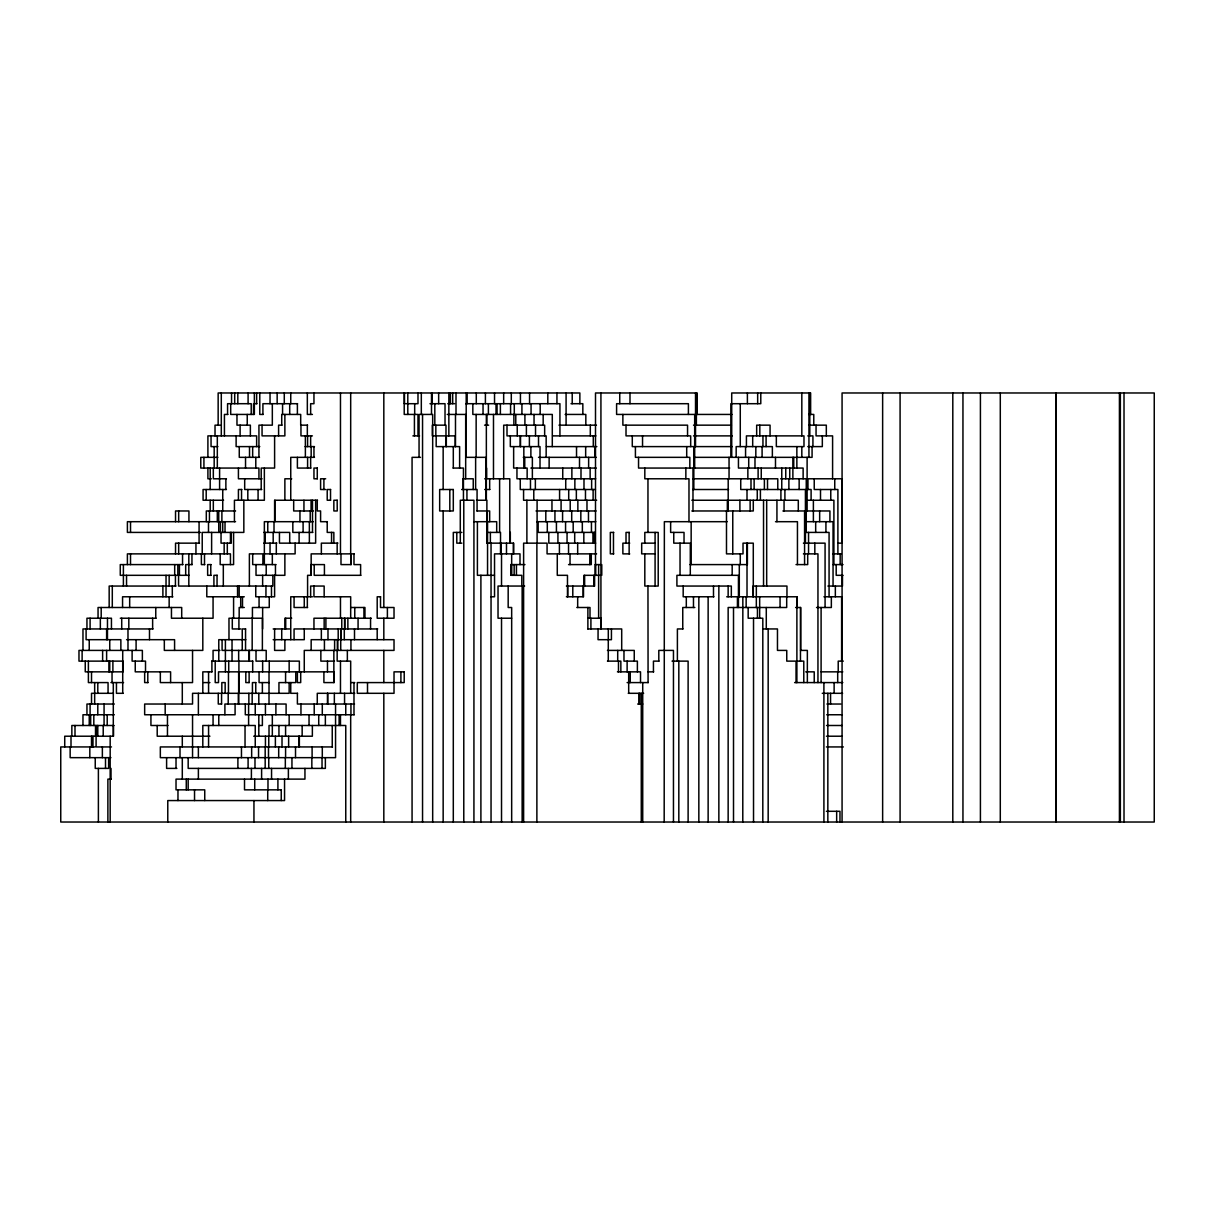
<?xml version="1.0" encoding="UTF-8"?>
<svg xmlns="http://www.w3.org/2000/svg" width="1215" height="1215" viewBox="0 0 1215 1215"><rect width="100%" height="100%" fill="white"/><g stroke="black" fill="none" stroke-linecap="round" stroke-linejoin="round"><path stroke-width="1.5" d="M256.927 403.699L253.51 403.699L253.51 414.437M297.553 403.699L262.911 403.699L262.911 414.437M404.398 403.699L417.99 403.699L417.99 392.977M429.989 403.699L445.024 403.699L445.024 425.159M447.758 403.699L454.562 403.699M465.664 403.699L559.933 403.699L559.933 435.881M571.004 403.699L582.836 403.699L582.836 414.437M227.858 414.437L224.426 414.437L224.426 435.881M263.199 414.437L259.782 414.437L259.782 392.977M312.422 414.437L307.334 414.437L307.334 392.977M447.242 414.437L465.679 414.437L465.679 478.786M565.142 414.437L585.827 414.437L585.827 425.159M696.073 414.437L731.977 414.437M808.643 414.437L813.777 414.437L813.777 425.159M220.158 425.159L215.025 425.159L215.025 435.881M282.017 425.159L278.599 425.159L278.599 435.881M307.592 425.159L300.697 425.159L300.697 414.437L281.728 414.437L281.728 425.159M484.572 425.159L488.643 425.159M558.991 425.159L596.444 425.159M693.522 425.159L731.415 425.159M808.643 425.159L826.322 425.159L826.322 435.881M312.422 435.881L300.956 435.881L300.956 425.159M412.887 435.881L419.524 435.881M432.677 435.881L455.23 435.881L455.23 446.604M552.582 435.881L595.897 435.881M693.522 435.881L732.265 435.881M807.793 435.881L812.926 435.881L812.926 446.604M217.88 446.604L211.046 446.604L211.046 435.881M259.782 446.604L236.12 446.604L236.12 435.881M305.071 446.604L314.472 446.604M546.431 446.604L596.838 446.604M694.099 446.604L732.265 446.604M807.793 446.604L822.327 446.604L822.327 435.881M217.88 457.341L200.779 457.341L200.779 468.064L258.932 468.064L258.932 478.786M259.494 457.341L239.264 457.341L239.264 446.604M314.472 457.341L290.75 457.341L290.75 500.246M420.512 457.341L412.067 457.341L412.067 822.023M465.679 457.341L485.833 457.341L485.833 500.246M523.24 457.341L532.367 457.341L532.367 478.786M538.518 457.341L596.276 457.341M694.099 457.341L812.076 457.341L812.076 446.604M310.903 468.064L297.386 468.064L297.386 457.341M317.358 468.064L313.956 468.064L313.956 478.786L317.358 478.786M453.074 468.064L463.447 468.064L463.447 500.246M530.879 468.064L596.276 468.064M693.249 468.064L729.714 468.064M211.319 478.786L207.902 478.786L207.902 468.064M226.43 478.786L213.324 478.786L213.324 468.064M262.06 478.786L238.413 478.786L238.413 468.064M291.706 478.786L284.872 478.786L284.872 500.246M325.681 478.786L320.593 478.786L320.593 489.508L325.681 489.508M462.885 478.786L473.243 478.786L473.243 489.508M484.724 478.786L509.799 478.786L509.799 543.151M595.715 478.786L516.952 478.786L516.952 468.064M692.687 478.786L777.782 478.786L777.782 489.508M780.622 478.786L806.259 478.786L806.259 532.413M226.43 489.508L203.072 489.508L203.072 500.246L223.575 500.246M241.831 489.508L238.413 489.508L238.413 500.246M261.787 489.508L244.686 489.508L244.686 478.786M330.617 489.508L327.215 489.508L327.215 500.246L330.617 500.246M461.639 489.508L477.07 489.508L477.07 510.968M484.724 489.508L489.827 489.508M595.441 489.508L520.263 489.508L520.263 478.786M692.687 489.508L728.575 489.508M805.97 489.508L811.104 489.508L811.104 500.246M317.525 500.246L274.605 500.246L274.605 521.691M476.523 500.246L486.881 500.246L486.881 543.151M596.656 500.246L523.574 500.246L523.574 489.508M691.836 500.246L798.301 500.246L798.301 510.968M805.97 500.246L833.9 500.246L833.9 564.595M235.558 510.968L206.307 510.968L206.307 521.691M313.349 510.968L293.681 510.968L293.681 500.246M476.963 510.968L489.66 510.968L489.66 521.691M536.028 510.968L596.109 510.968M691.836 510.968L753.285 510.968L753.285 500.246M782.916 510.968L804.573 510.968L804.573 564.595M806.547 510.968L829.921 510.968L829.921 521.691M235.558 521.691L127.393 521.691L127.393 532.413L200.612 532.413M313.349 521.691L264.354 521.691L264.354 564.595M327.382 521.691L320.593 521.691L320.593 510.968L317.267 510.968L317.267 500.246M473.926 521.691L496.692 521.691L496.692 532.413M536.681 521.691L595.821 521.691M727.162 521.691L664.362 521.691L664.18 822.023M775.504 521.691L797.45 521.691L797.45 564.595M806.259 521.691L833.05 521.691L833.05 586.055M263.761 532.413L289.702 532.413L289.702 543.151M312.787 532.413L292.83 532.413L292.83 521.691M461.867 532.413L453.301 532.413L453.301 822.023M486.881 532.413L500.519 532.413L500.519 553.873M595.274 532.413L538.169 532.413L538.169 521.691M613.742 532.413L610.325 532.413L610.325 553.873L613.742 553.873M629.431 532.413L626.014 532.413L626.014 543.151M805.424 532.413L829.07 532.413L829.07 596.778M199.473 543.151L175.537 543.151L175.537 553.873M263.761 543.151L276.868 543.151M337.937 543.151L321.352 543.151L321.352 553.873M461.867 543.151L456.794 543.151L456.794 532.413M595.654 543.151L548.8 543.151L548.8 532.413M629.704 543.151L622.87 543.151L622.87 553.873L629.704 553.873M655.356 543.151L641.687 543.151L641.687 553.873L655.356 553.873M803.419 543.151L825.076 543.151L825.076 607.5M837.894 543.151L841.874 543.151L841.874 478.786L807.96 478.786L807.96 489.508M263.761 553.873L295.123 553.873L295.123 543.151M354.248 553.873L311.161 553.873L311.161 575.318M557.928 553.873L596.595 553.873M803.419 553.873L817.953 553.873L817.953 682.587M832.761 553.873L841.023 553.873M182.964 564.595L120.27 564.595L120.27 575.318L189.115 575.318M192.243 564.595L185.682 564.595L185.682 575.318M204.788 564.595L201.371 564.595L201.371 553.873M211.061 564.595L207.644 564.595L207.644 575.318L211.061 575.318M276.018 564.595L252.69 564.595L252.69 553.873M510.665 564.595L524.941 564.595M568.544 564.595L591.28 564.595L591.28 553.873M600.332 564.595L594.986 564.595L594.986 575.318M689.999 564.595L747.392 564.595L747.392 543.151M796.022 564.595L807.702 564.595L807.702 553.873M833.05 564.595L843.028 564.595M217.333 575.318L213.916 575.318L213.916 586.055M360.87 575.318L314.214 575.318L314.214 564.595M494.429 575.318L477.404 575.318L477.404 521.691M511.439 575.318L521.797 575.318L521.797 586.055M600.332 575.318L583.883 575.318L583.883 586.055M843.028 575.318L836.193 575.318L836.193 564.595M175.993 586.055L109.168 586.055L109.168 607.5M524.622 586.055L498.029 586.055L498.029 618.222L511.667 618.222M566.387 586.055L594.606 586.055L594.606 575.318M827.916 586.055L842.466 586.055L842.466 575.318M172.864 596.778L122.563 596.778L122.563 607.5M244.276 596.778L206.793 596.778L206.793 586.055M312.422 596.778L290.75 596.778L290.75 639.682M380.584 596.778L377.197 596.778L377.197 618.222L394.024 618.222L394.024 607.5L380.508 607.5L380.508 596.778M490.936 596.778L494.535 596.778L494.535 553.873L520.005 553.873L520.005 564.595M566.387 596.778L583.504 596.778L583.504 586.055M713.949 596.778L683.179 596.778L683.179 586.055M726.707 596.778L737.429 596.778L737.429 607.5M737.87 596.778L797.146 596.778L797.146 607.5M823.937 596.778L841.615 596.778L841.615 661.127M244.276 607.5L239.173 607.5L239.173 618.222M307.592 607.5L294.076 607.5L294.076 596.778M350.679 607.5L364.956 607.5L364.956 618.222M576.852 607.5L590.004 607.5L590.004 618.222M694.859 607.5L682.754 607.5L682.754 628.945M795.628 607.5L800.715 607.5L800.715 650.405M816.541 607.5L831.349 607.5L831.349 596.778M120.285 618.222L156.052 618.222M291.706 618.222L284.872 618.222L284.872 628.945M371.334 618.222L313.956 618.222L313.956 628.945M587.665 618.222L601.182 618.222L601.182 628.945M153.044 628.945L82.969 628.945L82.969 650.405M240.798 628.945L232.293 628.945L232.293 618.222M245.643 628.945L242.241 628.945L242.241 650.405M273.178 628.945L289.702 628.945M377.713 628.945L294.076 628.945L294.076 639.682M587.787 628.945L621.7 628.945L621.7 650.405M682.967 628.945L677.393 628.945L677.393 661.127M762.807 628.945L777.463 628.945L777.463 650.405L786.758 650.405L786.758 661.127L796.038 661.127L796.038 682.587M126.557 639.682L174.58 639.682L174.58 650.405M245.81 639.682L218.776 639.682L218.776 661.127M273.178 639.682L304.266 639.682L304.266 628.945M219.9 650.405L213.065 650.405L213.065 661.127M607.454 650.405L634.245 650.405L634.245 661.127M800.548 650.405L807.352 650.405L807.352 682.587M211.623 661.127L248.862 661.127L248.862 650.405M252.781 661.127L249.379 661.127L249.379 650.405M334.444 661.127L320.851 661.127L320.851 650.405M607.454 661.127L620.85 661.127L620.85 671.849M659.016 661.127L653.442 661.127L653.442 671.849M672.032 661.127L688.115 661.127L688.115 822.023M796.979 661.127L803.783 661.127L803.783 682.587M843.316 661.127L838.213 661.127L838.213 671.849M211.972 671.849L202.814 671.849L202.814 693.309M334.277 671.849L239.173 671.849L239.173 693.309M617.433 671.849L640.518 671.849L640.518 682.587M648.081 671.849L653.655 671.849M805.742 671.849L814.232 671.849L814.232 682.587M821.127 671.849L842.8 671.849M110.899 682.587L123.55 682.587M148.078 682.587L144.661 682.587L144.661 671.849M203.649 682.587L209.922 682.587M249.212 682.587L245.81 682.587L245.81 671.849M255.833 682.587L252.431 682.587L252.431 693.309M269.259 682.587L259.068 682.587L259.068 671.849M350.679 682.587L354.765 682.587M627.122 682.587L648.294 682.587M794.61 682.587L842.8 682.587M113.466 693.309L91.52 693.309L91.52 704.032M123.277 693.309L116.443 693.309L116.443 682.587M297.553 693.309L290.75 693.309L290.75 682.587M354.765 693.309L317.267 693.309L317.267 704.032M628.261 693.309L643.646 693.309M822.266 693.309L842.618 693.309M114.316 704.032L86.948 704.032L86.948 714.754M221.662 704.032L218.26 704.032L218.26 693.309M354.507 704.032L297.386 704.032L297.386 693.309M637.662 704.032L642.796 704.032M826.899 704.032L840.75 704.032M114.316 714.754L82.969 714.754L82.969 725.492M354.248 714.754L245.293 714.754L245.293 704.032M826.716 714.754L842.025 714.754M114.043 725.492L71.852 725.492L71.852 736.214M168.035 725.492L150.933 725.492L150.933 714.754M258.977 725.492L262.379 725.492L262.379 714.754M826.549 725.492L842.025 725.492M209.922 736.214L157.206 736.214L157.206 725.492M253.707 736.214L312.361 736.214L312.361 725.492M826.458 736.214L841.858 736.214M94.952 746.936L60.75 746.936L60.75 822.023L1154.25 822.023L1154.25 392.977L842.071 392.977L842.071 822.023M111.476 746.936L96.091 746.936L96.091 736.214M332.5 746.936L160.334 746.936L160.334 757.659L335.553 757.659L335.553 704.032M826.382 746.936L843.377 746.936M110.914 757.659L70.151 757.659L70.151 746.936M176.874 768.396L166.607 768.396L166.607 757.659M111.294 779.119L107.877 779.119L107.877 822.023M281.318 789.841L244.519 789.841L244.519 779.119M826.382 811.301L839.975 811.301L839.975 822.023M1124.012 392.977L1124.012 822.023M1120.351 392.977L1120.351 822.023M1119.425 392.977L1119.425 822.023M1056.245 392.977L1056.245 822.023M1056.169 392.977L1056.169 822.023M1000.294 392.977L1000.294 822.023M980.414 392.977L980.414 822.023M962.948 392.977L962.948 822.023M952.803 392.977L952.803 822.023M900.087 392.977L900.087 822.023M882.637 392.977L882.637 822.023M840.173 553.873L840.173 564.595M837.894 553.873L837.894 489.508L814.232 489.508L814.232 478.786M837.697 671.849L837.697 682.587M836.664 811.301L836.664 822.023M835.343 586.055L835.343 596.778M834.751 478.786L834.751 489.508M834.128 682.587L834.128 693.309M832.594 478.786L832.594 435.881L816.055 435.881L816.055 425.159M830.771 489.508L830.771 500.246M830.559 693.309L830.559 704.032M827.84 693.309L827.84 822.023M825.927 521.691L825.927 532.413M823.907 682.587L823.907 822.023M821.097 607.5L821.097 682.587M820.505 489.508L820.505 500.246M819.654 510.968L819.654 521.691M815.675 521.691L815.675 532.413M814.825 543.151L814.825 553.873M813.382 500.246L813.382 521.691M810.633 414.437L810.633 392.977L731.719 392.977L731.719 457.341M809.798 392.977L809.798 435.881M808.947 392.977L808.947 457.341M808.552 532.413L808.552 553.873M807.109 457.341L807.109 510.968M805.424 543.151L805.424 489.508L740.74 489.508L740.74 478.786M803.13 478.786L803.13 468.064L738.447 468.064L738.447 457.341M801.824 392.977L801.824 435.881M801.824 446.604L801.824 457.341M800.457 607.5L800.457 661.127M799.151 478.786L799.151 489.508M796.858 446.604L796.858 468.064M796.888 596.778L796.888 682.587M793.729 457.341L793.729 468.064M792.879 457.341L792.879 478.786M789.735 468.064L789.735 478.786M788.884 478.786L788.884 489.508M786.956 596.778L786.956 586.055L753.027 586.055L753.027 596.778M786.697 596.778L786.697 607.5L728.149 607.5L728.149 822.023M785.756 468.064L785.756 478.786M784.905 489.508L784.905 500.246M784.055 500.246L784.055 510.968M781.761 468.064L781.761 489.508M780.911 489.508L780.911 500.246M780.06 596.778L780.06 607.5M776.932 500.246L776.932 521.691M776.339 435.881L776.339 446.604L803.981 446.604L803.981 435.881L746.42 435.881L746.42 446.604M775.489 457.341L775.489 468.064M772.36 457.341L772.36 446.604L736.169 446.604L736.169 457.341M770.067 435.881L770.067 425.159L756.672 425.159L756.672 435.881M768.169 628.945L768.169 822.023M767.516 478.786L767.516 489.508M766.68 500.246L766.68 586.055M766.285 607.5L766.285 628.945M766.088 435.881L766.088 446.604M764.387 478.786L764.387 489.508M763.536 500.246L763.536 586.055M762.944 435.881L762.944 446.604M762.807 822.023L762.807 618.222L748.167 618.222L748.167 607.5M762.094 446.604L762.094 457.341M761.258 468.064L761.258 478.786M760.787 392.977L760.787 403.699L730.868 403.699L730.868 457.341M760.408 489.508L760.408 500.246M759.815 425.159L759.815 435.881M759.664 596.778L759.664 618.222M758.114 468.064L758.114 478.786M757.659 392.977L757.659 403.699M757.264 489.508L757.264 500.246M757.446 607.5L757.446 618.222M756.337 586.055L756.337 607.5M755.821 446.604L755.821 457.341M754.986 457.341L754.986 468.064M754.135 478.786L754.135 489.508M753.528 618.222L753.528 822.023M753.285 596.778L753.285 543.151L743.018 543.151L743.018 553.873L726.494 553.873L726.494 510.968M752.693 435.881L752.693 446.604M750.992 478.786L750.992 489.508M750.141 500.246L750.141 510.968M748.713 457.341L748.713 468.064M747.863 468.064L747.863 478.786M747.392 392.977L747.392 403.699M747.012 489.508L747.012 500.246M747.012 543.151L747.012 596.778M746.147 596.778L746.147 607.5M745.57 446.604L745.57 457.341M742.836 596.778L742.79 822.023M740.269 403.699L740.269 446.604M740.269 553.873L740.269 564.595M739.889 500.246L739.889 510.968M739.297 564.595L739.297 596.778M738.447 607.5L738.447 575.318L676.907 575.318L676.907 586.055L731.324 586.055L731.324 596.778M733.511 607.5L733.511 822.023M732.767 510.968L732.767 553.873M732.174 564.595L732.174 575.318M729.046 457.341L729.046 478.786M728.195 478.786L728.195 510.968M728.149 586.055L728.149 596.778M727.345 500.246L727.345 510.968M718.855 586.055L718.855 822.023M713.494 586.055L713.494 596.778M708.132 596.778L708.132 822.023M698.838 596.778L698.838 822.023M697.228 414.437L697.228 392.977L595.502 392.977L595.502 564.595M696.377 392.977L696.377 425.159M695.527 392.977L695.527 446.604M694.676 468.064L694.676 414.437L616.597 414.437L616.597 403.699L688.404 403.699L688.404 414.437M693.826 489.508L693.826 446.604L632.286 446.604L632.286 435.881M693.476 596.778L693.476 607.5M692.975 510.968L692.975 468.064L638.543 468.064L638.543 457.341M691.153 521.691L691.153 564.595M690.682 446.604L690.682 435.881L626.014 435.881L626.014 425.159M690.302 575.318L690.302 543.151L673.763 543.151L673.763 532.413M689.831 468.064L689.831 457.341L635.415 457.341L635.415 446.604M688.981 521.691L688.981 478.786L644.816 478.786L644.816 468.064M687.553 435.881L687.553 425.159L622.87 425.159L622.87 414.437M686.703 446.604L686.703 457.341M686.308 596.778L686.308 607.5M685.852 468.064L685.852 478.786M684.03 543.151L684.03 532.413L670.634 532.413L670.634 521.691M680.035 543.151L680.035 575.318M678.821 661.127L678.821 822.023M673.459 822.023L673.459 650.405L658.803 650.405L658.803 661.127M655.082 532.413L655.082 586.055M647.96 478.786L647.96 532.413M647.96 586.055L648.081 682.587M644.816 543.151L644.816 532.413L658.211 532.413L658.211 586.055L644.816 586.055L644.816 553.873M642.72 682.587L642.72 822.023M642.538 435.881L642.538 446.604M641.277 693.309L641.277 822.023M639.667 693.309L639.667 704.032M638.877 693.309L638.877 704.032M637.374 671.849L637.374 661.127L623.978 661.127L623.978 650.405M630.251 671.849L630.251 682.587M629.993 392.977L629.993 403.699M629.142 532.413L629.142 553.873M628.687 671.849L628.687 693.309M627.122 661.127L627.122 671.849M619.741 392.977L619.741 403.699M618.481 661.127L618.481 671.849M617.706 650.405L617.706 661.127M613.469 532.413L613.469 553.873M611.434 628.945L611.434 639.682L598.038 639.682L598.084 628.945M608.305 628.945L608.275 661.127M601.774 564.595L601.774 575.318M600.924 392.977L600.924 628.945M598.631 564.595L598.631 618.222M595.73 564.595L595.73 575.318M594.788 446.604L594.788 457.341M594.439 532.413L594.439 543.151M593.862 575.318L593.862 586.055M593.284 435.881L593.284 446.604M593.117 489.508L593.117 500.246M592.95 532.413L592.95 543.151M591.629 478.786L591.629 489.508M591.447 521.691L591.447 532.413M590.915 618.222L590.915 628.945M590.308 425.159L590.308 435.881M590.141 468.064L590.141 478.786M589.791 553.873L589.791 564.595M588.637 457.341L588.637 468.064M588.47 510.968L588.47 521.691M587.878 607.5L587.878 628.945M586.982 500.246L586.982 510.968M585.66 446.604L585.66 457.341M585.478 489.508L585.478 500.246M584.628 575.318L584.628 586.055M583.99 478.786L583.99 489.508M583.823 532.413L583.823 543.151M583.139 586.055L583.139 596.778M582.319 521.691L582.319 532.413M580.998 468.064L580.998 478.786M580.831 510.968L580.831 521.691M579.859 403.699L579.859 392.977L218.153 392.977L218.153 425.159M579.509 457.341L579.509 468.064M577.854 500.246L577.854 510.968M577.672 543.151L577.672 553.873M577.672 596.778L577.672 607.5M576.533 446.604L576.533 457.341M576.35 489.508L576.35 500.246M574.862 478.786L574.862 489.508M574.695 532.413L574.695 543.151M573.191 521.691L573.191 532.413M572.797 586.055L572.797 596.778M572.219 392.977L572.219 403.699M571.87 468.064L571.87 478.786M571.703 510.968L571.703 521.691M570.215 500.246L570.215 510.968M570.032 553.873L570.032 564.595M568.711 489.508L568.711 500.246M568.544 543.151L568.544 553.873M567.739 586.055L567.739 596.778M567.481 596.778L567.481 575.318L557.275 575.318L557.275 553.873L547.069 553.873L547.069 543.151L523.619 543.151L523.619 822.023M567.056 532.413L567.056 543.151M566.084 392.977L566.084 425.159M565.734 478.786L565.734 489.508M565.567 521.691L565.567 532.413M562.742 468.064L562.742 478.786M562.575 510.968L562.575 521.691M561.087 500.246L561.087 510.968M559.583 489.508L559.583 500.246M559.416 543.151L559.416 553.873M557.928 532.413L557.928 543.151M556.941 392.977L556.941 403.699M556.424 521.691L556.424 532.413M554.936 510.968L554.936 521.691M552.293 446.604L552.293 414.437L472.832 414.437L472.832 403.699M551.959 500.246L551.959 510.968M549.134 457.341L549.134 468.064M547.813 392.977L547.813 403.699M547.297 521.691L547.297 532.413M546.158 457.341L546.158 435.881L507.004 435.881L507.004 425.159M545.808 510.968L545.808 521.691M544.654 435.881L544.654 425.159L503.693 425.159L503.693 478.786M543.166 414.437L543.166 425.159M540.189 403.699L540.189 414.437M540.007 468.064L540.007 446.604L510.315 446.604L510.315 435.881M538.518 435.881L538.518 446.604M537.091 500.246L537.091 543.151M536.878 543.151L536.878 822.023M535.526 425.159L535.526 435.881M535.359 478.786L535.359 489.508M534.038 414.437L534.038 425.159M533.78 489.508L533.78 500.246M531.061 403.699L531.061 414.437M530.879 446.604L530.879 457.341M530.469 478.786L530.469 489.508M529.558 392.977L529.558 403.699M529.391 435.881L529.391 446.604M527.143 478.786L527.143 468.064L513.641 468.064L513.641 446.604M526.885 500.246L526.885 543.151M526.399 425.159L526.399 435.881M524.91 414.437L524.91 425.159M524.743 457.341L524.743 468.064M523.832 446.604L523.832 468.064M522.146 586.055L522.146 822.023M521.918 403.699L521.918 414.437M520.43 392.977L520.43 403.699M520.521 435.881L520.521 446.604M520.263 435.881L520.263 446.604M517.21 425.159L517.271 435.881M516.436 564.595L516.436 575.318M515.783 414.437L515.783 425.159M514.294 403.699L514.294 414.437M514.158 564.595L514.158 575.318M513.884 414.437L513.884 425.159M513.641 553.873L513.641 543.151L487.215 543.151L487.215 510.968M513.383 543.151L513.383 553.873M511.667 553.873L511.667 575.318M511.667 822.023L511.667 607.5L508.174 607.5L508.174 586.055M511.302 392.977L511.302 403.699M511.333 564.595L511.333 575.318M510.999 564.595L510.999 575.318M510.573 403.699L510.573 414.437M510.315 532.413L510.315 543.151M510.057 532.413L510.057 543.151M506.488 543.151L506.488 553.873M503.663 392.977L503.663 403.699M501.522 553.873L501.522 586.055M501.522 618.222L501.522 822.023M501.188 543.151L501.188 553.873M500.853 543.151L500.853 553.873M500.383 403.699L500.383 414.437M499.608 478.786L499.608 532.413M497.056 403.699L497.056 414.437M496.024 403.699L496.024 414.437M494.535 392.977L494.535 403.699M493.487 414.437L493.487 478.786M491.042 543.151L491.042 822.023M490.374 532.413L490.374 543.151M489.66 478.786L489.66 489.508M488.4 403.699L488.4 414.437M487.549 521.691L487.549 575.318M486.866 414.437L486.866 425.159M486.607 468.064L486.607 478.786M486.349 414.437L486.349 500.246M485.408 392.977L485.408 403.699M483.038 403.699L483.038 414.437M480.897 575.318L480.897 822.023M476.28 392.977L476.28 403.699M476.143 414.437L476.143 457.341M475.627 457.341L475.627 489.508M473.926 822.023L473.926 500.246L460.288 500.246L460.288 543.151M467.152 392.977L467.152 403.699M466.94 489.508L466.94 500.246M466.195 392.977L466.195 457.341M463.781 500.246L463.781 822.023M463.112 478.786L463.112 489.508M459.619 468.064L459.619 446.604L436.17 446.604L436.17 435.881M456.005 392.977L456.005 414.437M455.488 414.437L455.488 446.604M453.301 446.604L453.301 468.064M452.679 392.977L452.679 403.699M450.385 392.977L450.385 403.699M449.808 489.508L449.808 510.968M448.851 392.977L448.851 435.881M446.315 435.881L446.315 446.604M445.981 446.604L445.981 425.159L432.343 425.159L432.343 435.881M443.156 446.604L443.156 489.508M443.156 510.968L443.156 822.023M438.661 392.977L438.661 403.699M435.836 425.159L435.836 435.881M434.818 403.699L434.818 425.159M432.677 822.023L432.677 414.437L419.054 414.437L419.054 457.341M432.024 392.977L432.024 403.699M431.507 392.977L431.507 414.437M422.547 414.437L422.547 822.023M421.316 392.977L421.316 414.437M417.99 435.881L417.99 414.437L404.215 414.437L404.215 392.977M414.68 403.699L414.68 414.437M414.421 414.437L414.421 435.881M407.8 392.977L407.8 414.437M404.474 392.977L404.474 403.699M400.904 671.849L400.904 682.587M387.388 607.5L387.388 618.222M383.819 392.977L383.819 607.5M383.819 618.222L383.819 639.682M383.819 650.405L383.819 682.587M383.819 693.309L383.819 822.023M377.197 628.945L377.197 639.682M370.56 618.222L370.56 628.945M367.507 682.587L367.507 693.309M363.938 607.5L363.938 618.222M360.612 575.318L360.612 564.595L353.99 564.595L353.99 553.873M358.076 618.222L358.076 628.945M354.765 607.5L354.765 618.222M354.507 628.945L354.507 639.682M353.99 682.587L353.99 714.754M351.196 553.873L351.196 564.595L340.99 564.595L340.99 553.873M350.938 553.873L350.938 564.595M350.938 639.682L350.938 650.405M350.938 704.032L350.938 714.754M350.679 392.977L350.679 553.873M350.679 618.222L350.679 596.778L313.956 596.778L313.956 586.055M350.679 693.309L350.679 661.127L337.163 661.127L337.163 650.405M350.679 714.754L350.679 822.023M347.87 618.222L347.87 628.945M347.353 650.405L347.353 661.127M345.759 704.032L345.759 714.754M345.759 822.023L345.759 725.492L269.016 725.492L269.016 736.214M344.817 618.222L344.817 628.945M344.559 618.222L344.559 628.945M344.559 693.309L344.559 704.032M344.301 628.945L344.301 639.682M341.764 618.222L341.764 628.945M341.248 628.945L341.248 639.682M340.99 628.945L340.99 639.682M340.732 639.682L340.732 650.405M340.473 392.977L340.473 553.873M340.473 596.778L340.473 618.222M340.473 661.127L340.473 693.309M340.473 714.754L340.473 725.492M339.122 714.754L339.122 725.492M338.195 628.945L338.195 639.682M337.679 639.682L337.679 650.405M337.421 639.682L337.421 650.405M337.163 543.151L337.163 553.873M334.611 639.682L334.611 650.405M334.353 693.309L334.353 704.032M334.095 671.849L334.095 682.587L323.904 682.587L323.904 671.849M333.852 543.151L333.852 532.413L327.215 532.413L327.215 521.691M333.852 650.405L333.852 682.587M332.242 725.492L332.242 746.936M331.558 532.413L331.558 543.151M330.526 489.508L330.526 500.246M327.989 628.945L327.989 639.682M327.731 693.309L327.731 704.032M327.473 661.127L327.473 671.849M327.473 693.309L327.473 704.032M325.893 618.222L325.893 628.945M325.362 714.754L325.362 725.492M325.362 757.659L325.362 768.396L188.173 768.396L188.173 757.659M324.42 575.318L324.42 564.595L310.903 564.595L310.903 575.318L307.592 575.318L307.592 596.778M324.42 639.682L324.42 650.405M324.162 596.778L324.162 586.055L310.645 586.055L310.645 596.778M324.162 618.222L324.162 628.945M323.904 478.786L323.904 489.508M322.294 704.032L322.294 714.754M322.294 746.936L322.294 757.659M322.036 757.659L322.036 768.396M321.352 628.945L321.352 639.682M318.725 714.754L318.725 725.492M317.267 468.064L317.267 478.786M315.642 500.246L315.642 543.151L279.45 543.151L279.45 532.413M314.214 704.032L314.214 714.754M313.956 392.977L313.956 403.699L310.645 403.699L310.645 414.437M313.956 446.604L313.956 457.341M312.498 500.246L312.498 532.413M312.103 746.936L312.103 757.659M311.845 757.659L311.845 768.396M311.161 446.604L311.161 457.341M311.07 500.246L311.07 510.968M311.161 650.405L311.161 639.682L394.024 639.682L394.024 650.405L304.266 650.405L304.266 671.849M310.645 435.881L310.645 446.604M310.645 457.341L310.645 468.064M310.22 510.968L310.22 521.691M309.369 521.691L309.369 543.151M309.035 714.754L309.035 725.492M307.592 435.881L307.592 446.604M307.592 457.341L307.592 468.064M307.334 425.159L307.334 435.881M307.334 596.778L307.334 607.5M305.375 435.881L305.375 457.341M304.95 768.396L304.95 779.119L176.023 779.119L176.023 789.841L204.743 789.841L204.743 800.563M304.266 596.778L304.266 607.5M303.947 500.246L303.947 510.968M303.097 521.691L303.097 532.413M302.155 725.492L302.155 736.214M300.956 704.032L300.956 714.754M300.697 671.849L300.697 682.587L297.386 682.587L297.386 671.849M299.953 510.968L299.953 521.691M299.103 532.413L299.103 543.151M299.361 671.849L299.361 661.127L256.016 661.127L256.016 650.405M299.361 736.214L299.361 746.936M298.844 736.214L298.844 746.936M297.386 403.699L297.386 414.437M295.777 671.849L295.777 682.587L278.949 682.587L278.949 693.309M295.518 746.936L295.518 757.659M291.949 757.659L291.949 768.396M290.75 392.977L290.75 403.699M289.702 403.699L289.702 414.437M289.155 661.127L289.155 671.849M289.155 682.587L289.155 693.309L192.547 693.309L192.547 704.032L144.661 704.032L144.661 714.754L235.087 714.754L235.087 704.032M289.155 714.754L289.155 725.492M288.638 736.214L288.638 746.936M288.38 768.396L288.38 779.119M286.102 714.754L286.102 704.032L224.897 704.032L224.897 714.754M285.707 618.222L285.707 628.945M285.586 671.849L285.586 682.587M285.586 725.492L285.586 736.214M285.586 746.936L285.586 757.659M285.328 757.659L285.328 768.396M284.872 414.437L284.872 435.881L262.06 435.881L262.06 425.159M284.872 553.873L284.872 575.318L256.016 575.318L256.016 564.595M284.872 639.682L284.872 650.405L274.605 650.405L274.605 628.945M284.553 779.119L284.553 800.563L167.776 800.563L167.776 822.023M284.28 392.977L284.28 403.699M282.579 403.699L282.579 414.437M282.017 736.214L282.017 746.936M281.728 628.945L281.728 639.682M281.242 789.841L281.242 800.563M278.949 725.492L278.949 736.214M278.691 746.936L278.691 757.659M277.916 779.119L277.916 789.841M277.157 392.977L277.157 403.699M276.306 543.151L276.306 553.873M275.896 704.032L275.896 714.754M275.456 564.595L275.456 575.318M275.38 736.214L275.38 746.936M274.863 500.246L274.863 521.691M274.605 435.881L274.605 468.064L261.21 468.064L261.21 489.508M274.605 575.318L274.605 596.778L255.758 596.778L255.758 586.055M274.013 521.691L274.013 532.413M273.178 532.413L273.178 543.151M272.843 575.318L272.843 586.055L178.575 586.055L178.575 575.318M272.327 403.699L272.327 425.159L258.932 425.159L258.932 457.341M272.327 553.873L272.327 564.595M272.327 714.754L272.327 736.214M271.553 768.396L271.553 779.119M271.477 586.055L271.477 596.778M270.034 392.977L270.034 403.699M270.034 543.151L270.034 553.873M269.259 596.778L269.259 607.5L252.431 607.5L252.431 618.222M269.259 661.127L269.259 671.849M269.016 671.849L269.016 704.032M268.758 736.214L268.758 746.936M268.758 757.659L268.758 768.396M268.5 746.936L268.5 757.659M267.983 779.119L267.983 789.841M267.756 521.691L267.756 532.413M267.725 789.841L267.725 800.563M266.207 564.595L266.207 575.318M266.207 661.127L266.207 650.405L222.087 650.405L222.087 639.682M265.948 586.055L265.948 596.778M265.432 704.032L265.432 714.754M265.432 736.214L265.432 746.936M265.204 532.413L265.204 543.151M265.174 746.936L265.174 768.396M264.354 468.064L264.354 500.246L234.434 500.246L234.434 521.691M262.896 564.595L262.896 553.873L249.379 553.873L249.379 586.055M262.637 575.318L262.637 586.055M262.637 607.5L262.637 628.945M262.637 661.127L262.637 671.849M262.379 650.405L262.379 618.222L228.982 618.222L228.982 639.682M262.379 682.587L262.379 693.309M261.605 768.396L261.605 779.119M259.068 596.778L259.068 607.5M258.81 693.309L258.81 704.032M258.81 714.754L258.81 736.214M258.552 746.936L258.552 757.659M258.081 489.508L258.081 500.246M256.638 392.977L256.638 403.699M256.638 446.604L256.638 435.881L207.902 435.881L207.902 457.341M255.788 457.341L255.788 468.064M255.758 682.587L255.758 693.309M255.241 704.032L255.241 714.754M255.241 746.936L255.241 725.492L202.814 725.492L202.814 746.936M254.983 757.659L254.983 768.396M254.725 779.119L254.725 789.841M254.36 392.977L254.36 414.437L230.698 414.437L230.698 403.699M253.95 800.563L253.95 822.023M252.659 446.604L252.659 457.341M252.69 661.127L252.69 671.849M252.173 618.222L252.173 650.405M252.173 693.309L252.173 704.032M251.657 746.936L251.657 757.659M251.399 768.396L251.399 779.119M251.216 414.437L251.216 403.699L227.57 403.699L227.57 414.437M250.366 435.881L250.366 425.159L236.971 425.159L236.971 414.437M249.515 446.604L249.515 457.341M249.121 671.849L249.121 682.587M248.862 693.309L248.862 704.032M248.604 704.032L248.604 725.492M248.088 392.977L248.088 403.699M248.088 757.659L248.088 768.396M247.814 489.508L247.814 500.246M247.237 414.437L247.237 425.159M245.536 457.341L245.536 468.064M245.552 628.945L245.552 650.405M245.035 725.492L245.035 746.936M243.835 500.246L243.835 532.413L202.222 532.413L202.222 553.873M242.499 596.778L242.499 607.5M241.542 489.508L241.542 500.246M241.466 746.936L241.466 757.659M240.707 596.778L240.707 607.5M240.114 425.159L240.114 435.881M239.173 586.055L239.173 596.778M238.915 618.222L238.915 628.945M238.915 661.127L238.915 671.849L218.518 671.849L218.518 682.587L215.207 682.587L215.207 661.127M238.656 650.405L238.656 661.127M238.656 671.849L238.656 704.032M238.398 693.309L238.398 704.032M237.897 757.659L237.897 768.396M237.821 392.977L237.821 403.699M237.563 586.055L237.563 596.778M234.692 392.977L234.692 403.699M233.584 532.413L233.584 564.595L220.188 564.595L220.188 553.873M233.584 596.778L233.584 618.222M232.035 639.682L232.035 661.127M231.549 392.977L231.549 403.699M231.29 532.413L231.29 543.151L221.039 543.151L221.039 532.413M230.44 532.413L230.44 543.151M230.44 564.595L230.44 553.873L127.393 553.873L127.393 564.595M228.724 661.127L228.724 671.849M228.466 671.849L228.466 693.309M228.207 693.309L228.207 704.032M227.311 543.151L227.311 553.873M225.869 478.786L225.869 489.508M225.398 639.682L225.398 671.849M225.018 521.691L225.018 532.413M225.155 693.309L225.155 682.587L221.829 682.587L221.829 693.309M224.167 543.151L224.167 553.873M223.317 564.595L223.317 586.055M222.74 489.508L222.74 510.968M222.74 521.691L222.74 532.413M221.889 510.968L221.889 521.691M221.57 693.309L221.57 704.032M221.297 392.977L221.297 435.881M220.447 521.691L220.447 532.413M219.596 468.064L219.596 489.508M218.746 510.968L218.746 532.413M218.776 714.754L218.776 725.492M217.318 435.881L217.318 468.064M217.318 510.968L217.318 521.691M217.045 575.318L217.045 586.055M214.174 446.604L214.174 468.064M213.324 500.246L213.324 510.968M213.065 596.778L213.065 618.222L171.452 618.222L171.452 607.5M213.065 714.754L213.065 725.492M211.896 661.127L211.896 671.849M211.623 532.413L211.623 553.873M210.772 564.595L210.772 575.318M210.195 468.064L210.195 489.508M210.195 500.246L210.195 510.968M209.451 510.968L209.451 521.691M208.494 521.691L208.494 532.413M208.57 671.849L208.57 693.309M208.57 725.492L208.57 746.936M206.201 489.508L206.201 500.246M204.5 553.873L204.5 564.595M203.923 457.341L203.923 468.064M202.814 618.222L202.814 650.405L164.329 650.405L164.329 639.682M199.078 521.691L199.078 543.151M198.379 693.309L198.379 714.754M198.379 746.936L198.379 757.659M198.379 768.396L198.379 779.119M195.949 543.151L195.949 553.873M194.537 789.841L194.537 800.563M192.547 650.405L192.547 682.587L160.334 682.587L160.334 671.849M192.547 714.754L192.547 757.659M191.955 553.873L191.955 564.595M188.933 521.691L188.933 510.968L175.537 510.968L175.537 521.691M188.826 553.873L188.826 586.055M188.173 779.119L188.173 789.841M186.275 779.119L186.275 789.841M182.554 553.873L182.554 564.595M182.296 682.587L182.296 704.032M182.296 736.214L182.296 746.936M182.296 757.659L182.296 779.119M181.703 618.222L181.703 607.5L98.05 607.5L98.05 618.222M180.002 746.936L180.002 757.659M179.41 564.595L179.41 575.318M178.681 510.968L178.681 521.691M178.681 543.151L178.681 553.873M177.967 789.841L177.967 800.563M177.83 564.595L177.83 575.318M176.023 757.659L176.023 768.396M175.431 575.318L175.431 586.055M174.687 564.595L174.687 575.318M172.302 586.055L172.302 596.778M170.601 682.587L170.601 671.849L135.245 671.849L135.245 661.127M169.158 575.318L169.158 586.055M169.158 596.778L169.158 607.5M167.457 714.754L167.457 736.214M166.03 575.318L166.03 596.778M165.179 704.032L165.179 714.754M162.886 586.055L162.886 596.778M155.763 607.5L155.763 618.222M152.634 618.222L152.634 628.945M149.491 628.945L149.491 639.682M147.79 671.849L147.79 682.587M145.511 671.849L145.511 661.127L132.116 661.127L132.116 650.405M142.368 661.127L142.368 650.405L78.975 650.405L78.975 661.127L123.14 661.127L123.14 671.849L85.247 671.849L85.247 661.127M136.095 639.682L136.095 650.405M130.521 521.691L130.521 532.413M130.521 553.873L130.521 564.595M129.671 596.778L129.671 607.5M128.82 618.222L128.82 628.945M127.985 628.945L127.985 650.405M126.542 575.318L126.542 586.055M123.398 564.595L123.398 586.055M122.715 650.405L122.715 693.309M121.713 618.222L121.713 628.945M120.862 650.405L120.862 639.682L86.098 639.682L86.098 628.945M113.481 725.492L113.481 736.214L64.729 736.214L64.729 746.936M113.299 682.587L113.299 736.214M112.889 661.127L112.889 671.849M112.296 586.055L112.296 607.5M112.038 671.849L112.038 682.587M111.446 628.945L111.446 618.222L86.948 618.222L86.948 628.945M111.021 768.396L111.021 779.119M110.17 736.214L110.17 822.023M109.745 639.682L109.745 650.405M109.745 661.127L109.745 671.849M108.894 661.127L108.894 671.849M108.636 757.659L108.636 768.396L95.241 768.396L95.241 757.659M108.059 693.309L108.059 682.587L88.391 682.587L88.391 661.127M107.467 618.222L107.467 639.682M107.209 714.754L107.209 725.492M106.616 628.945L106.616 639.682M106.616 650.405L106.616 661.127M105.508 757.659L105.508 768.396M104.065 704.032L104.065 725.492M103.214 725.492L103.214 736.214M102.622 650.405L102.622 661.127M102.364 746.936L102.364 757.659M101.194 607.5L101.194 618.222M100.344 618.222L100.344 628.945M98.385 768.396L98.385 822.023M97.792 682.587L97.792 693.309M97.792 704.032L97.792 714.754M97.792 725.492L97.792 736.214M96.942 725.492L96.942 736.214M95.514 725.492L95.514 736.214M94.664 682.587L94.664 704.032M93.813 714.754L93.813 725.492M92.963 736.214L92.963 746.936M91.52 671.849L91.52 682.587M91.52 736.214L91.52 746.936M90.669 714.754L90.669 725.492M90.092 618.222L90.092 628.945M90.092 704.032L90.092 714.754M89.819 746.936L89.819 757.659M89.242 639.682L89.242 650.405M89.242 714.754L89.242 725.492M82.119 650.405L82.119 661.127M74.996 725.492L74.996 736.214M71.002 736.214L71.002 746.936M453.301 489.508L439.663 489.508L439.663 510.968L453.301 510.968L453.301 489.508M337.238 500.246L333.852 500.246L333.852 510.968L337.238 510.968L337.163 500.246M404.215 671.849L394.024 671.849L394.024 693.309L357.301 693.309L357.301 682.587L404.215 682.587L404.215 671.849"/></g></svg>
